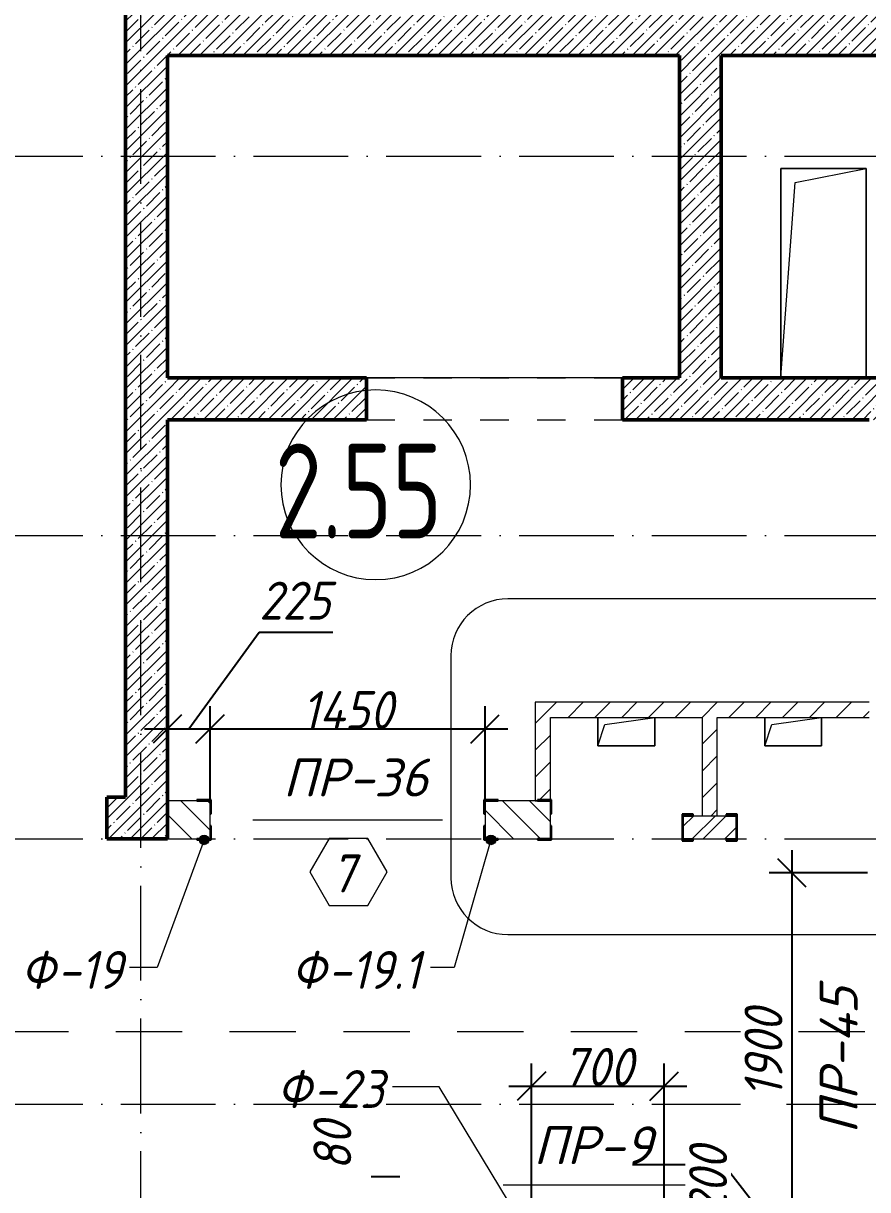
# Model space of a CAD drawing. Header units: millimetres. Extents: x -6064 to 178764, y -5836 to 29924.
# Drawn here: x 94040 to 98493, y 11550 to 17700 of the extents above; entities that cross this region are included whole.
import ezdxf

# ---------------------------------------------------------------- set-up
doc = ezdxf.new("R2010")
doc.units = ezdxf.units.MM
for name, pattern in [('01 Штриховая _4 мм_', [600, 350, -250]), ('50_200_ШТРИХ_1Т_ш5_п1_п1_', [700, 500, -100, 0, -100]), ('Штрих короткий', [300, 150, -150])]:
    doc.linetypes.add(name, pattern=pattern)
doc.layers.add('A-ANNO-DIMS', color=7, linetype='Continuous')
for name, color, linetype, lineweight in [('A-ANNO-SYMB', 7, 'Continuous', 9), ('A-AREA-IDEN', 7, 'Continuous', 9), ('A-DOOR-1', 7, 'Continuous', 5), ('A-DOOR-2', 7, 'Штрих короткий', 5), ('A-DOOR-IDEN', 7, 'Continuous', 9), ('A-FLOR', 7, 'Continuous', 9), ('A-GENM', 7, 'Continuous', 9), ('A-GENM-1', 7, 'Continuous', 25), ('A-GENM-IDEN', 7, 'Continuous', 9), ('A-WALL-3', 7, 'Continuous', 50), ('A-WALL-PATT-1', 7, 'Continuous', 5), ('G-ANNO-SYMB-1', 7, '01 Штриховая _4 мм_', 9), ('Оси-1', 7, '50_200_ШТРИХ_1Т_ш5_п1_п1_', 9)]:
    doc.layers.add(name, color=color, linetype=linetype, lineweight=lineweight)
for name, color, linetype, lineweight, true_color in [('A-WALL-9', 7, 'Continuous', 13, 0x800000), ('A-WALL-FNSH-2', 7, 'Continuous', 13, 0xce0000), ('A-WALL-FNSH-3', 7, 'Continuous', 13, 0x008000), ('A-WALL-PATT-2', 7, 'Continuous', 5, 0xce0000), ('A-WALL-PATT-3', 7, 'Continuous', 5, 0x008000), ('A-WALL-PATT-5', 7, 'Continuous', 5, 0x800000)]:
    doc.layers.add(name, color=color, linetype=linetype, lineweight=lineweight, true_color=true_color)
doc.styles.add('ISOCPEUR_I_2', font='isocpeui.ttf', dxfattribs={"width": 0.9, "height": 200})
doc.styles.add('ISOCPEUR_I_4', font='isocpeui.ttf', dxfattribs={"height": 200})
doc.styles.add('СПДС', font='ГОСТ тип А.ttf', dxfattribs={"width": 0.9})
doc.dimstyles.new('ISO-2_0_0_9К_СРЕДНИЙ', dxfattribs={"dimscale": 304.8, "dimtxt": 199.196235, "dimasz": 0.492126, "dimexe": 0.393701, "dimexo": 0, "dimgap": 0, "dimtad": 1, "dimdec": 0, "dimzin": 0, "dimdsep": 46, "dimtxsty": 'ISOCPEUR_I_2', "dimblk1": 'OBLIQUE', "dimblk2": 'OBLIQUE', "dimsah": 1, "dimcen": 0.09, "dimdle": 0.393701, "dimazin": 0, "dimtfac": 1, "dimtdec": 4, "dimtix": 1, "dimtmove": 1, "dimatfit": 3, "dimfxl": 1, "dimtvp": 1, "dimtolj": 1, "dimtzin": 0, "dimarcsym": 2})
doc.dimstyles.new('ISO-2_0_0_9К_СРЕДНИЙ_2', dxfattribs={"dimscale": 304.8, "dimtxt": 199.196235, "dimasz": 0.492126, "dimexe": 0.393701, "dimexo": 0, "dimgap": 0, "dimtad": 1, "dimdec": 0, "dimzin": 0, "dimdsep": 46, "dimtxsty": 'ISOCPEUR_I_2', "dimblk1": 'OBLIQUE', "dimblk2": 'OBLIQUE', "dimsah": 1, "dimcen": 0.09, "dimdle": 0.393701, "dimazin": 0, "dimtfac": 1, "dimtdec": 4, "dimtix": 1, "dimtmove": 0, "dimatfit": 3, "dimfxl": 1, "dimtvp": 1, "dimtolj": 1, "dimtzin": 0, "dimarcsym": 2})
doc.dimstyles.new('ISO-2_0_0_9К_СРЕДНИЙ_ФОН_1', dxfattribs={"dimscale": 304.8, "dimtxt": 199.196235, "dimasz": 0.492126, "dimexe": 0.393701, "dimexo": 0, "dimgap": 0.164042, "dimtad": 1, "dimdec": 0, "dimdsep": 46, "dimtxsty": 'ISOCPEUR_I_2', "dimblk1": 'OBLIQUE', "dimblk2": 'OBLIQUE', "dimsah": 1, "dimcen": 0.09, "dimdle": 0.393701, "dimazin": 0, "dimtfac": 1, "dimtdec": 4, "dimtix": 1, "dimtmove": 0, "dimatfit": 3, "dimfxl": 1, "dimtvp": 1, "dimtfill": 1, "dimtolj": 1, "dimtzin": 0, "dimarcsym": 2})
doc.dimstyles.new('ISO-2_0_0_9К_СРЕДНИЙ_ФОН_2', dxfattribs={"dimscale": 304.8, "dimtxt": 199.196235, "dimasz": 0.492126, "dimexe": 0.393701, "dimexo": 0, "dimgap": 0.164042, "dimtad": 1, "dimdec": 0, "dimdsep": 46, "dimtxsty": 'ISOCPEUR_I_2', "dimblk1": 'OBLIQUE', "dimblk2": 'OBLIQUE', "dimsah": 1, "dimcen": 0.09, "dimdle": 0.393701, "dimazin": 0, "dimtfac": 1, "dimtdec": 4, "dimtix": 1, "dimtmove": 1, "dimatfit": 3, "dimfxl": 1, "dimtvp": 1, "dimtfill": 1, "dimtolj": 1, "dimtzin": 0, "dimarcsym": 2})
pattern_1 = [(45, (0, 0), (-57.024626, 57.024626), []), (45, (57.025, 0), (-57.024626, 57.024626), [100.806, -20.161, 3.353, -16.808])]
pattern_2 = [(45, (0, 0), (-70.71068, 70.71068), [])]

# ---------------------------------------------------------------- blocks, each defined once
blk = doc.blocks.new('Проем_Дверь_Прямоугольный_БезПР - 1350х2100h-29246185-АР1_1_Кладочный план 2 этажа')
at = {"layer": 'A-DOOR-2'}
for p, q in [((675, 110), (-675, 110)), ((675, -110), (-675, -110))]:
    blk.add_line(p, q, dxfattribs=at)
blk = doc.blocks.new('AR_Отверстие прямоугольное _в плите_ - AR_Отверстие прямоугольное _в плите_-24526623-АР1_1_Кладочный план 2 этажа')
at = {"layer": 'A-GENM'}
for p, q in [((225, 550), (-225, 550)), ((-225, 550), (-225, -550)), ((-150, 475), (225, 550)), ((225, -550), (225, 550)), ((-225, -550), (-150, 475)), ((-225, -550), (225, -550))]:
    blk.add_line(p, q, dxfattribs=at)
blk = doc.blocks.new('AR_Отверстие прямоугольное _в плите_ - AR_Отверстие прямоугольное _в плите_-24489712-АР1_1_Кладочный план 2 этажа')
at = {"layer": 'A-GENM'}
for p, q in [((-150, 75), (-150, -75)), ((-112.5, 37.5), (150, 75)), ((150, -75), (150, 75)), ((-150, -75), (-112.5, 37.5)), ((-150, -75), (150, -75))]:
    blk.add_line(p, q, dxfattribs=at)
blk = doc.blocks.new('Фахверк_СКБ_Уголок - Ф-19_200х3980 h-28533769-АР1_1_Кладочный план 2 этажа')
at = {"layer": 'A-GENM-1'}
for p, q in [((200, 156), (125, 156)), ((125, 156), (125, 81)), ((131, 81), (131, 150)), ((131, 150), (200, 150)), ((200, 150), (200, 156)), ((125, 81), (131, 81)), ((131, 19), (125, 19)), ((125, 19), (125, -56)), ((131, -50), (131, 19)), ((125, -56), (200, -56)), ((200, -50), (131, -50)), ((200, -56), (200, -50))]:
    blk.add_line(p, q, dxfattribs=at)
blk = doc.blocks.new('Фахверк_СКБ_Уголок - Ф-19_1_200х3980 h все крепления развернуты-28533837-АР1_1_Кладочный план 2 этажа')
at = {"layer": 'A-GENM-1'}
for p, q in [((200, 156), (125, 156)), ((125, 156), (125, 81)), ((131, 81), (131, 150)), ((131, 150), (200, 150)), ((200, 150), (200, 156)), ((125, 81), (131, 81)), ((131, 19), (125, 19)), ((125, 19), (125, -56)), ((131, -50), (131, 19)), ((125, -56), (200, -56)), ((200, -50), (131, -50)), ((200, -56), (200, -50))]:
    blk.add_line(p, q, dxfattribs=at)
blk = doc.blocks.new('Фахверк_СКБ_Швеллер - Ф-25_1_140_3980_все крепления развернуты-28622579-АР1_1_Кладочный план 2 этажа')
at = {"layer": 'A-GENM-1'}
for p, q in [((183, 70), (125, 70)), ((125, 70), (125, -70)), ((129.9, 61.9), (183, 61.9)), ((129.9, -61.9), (129.9, 61.9)), ((183, 61.9), (183, 70)), ((125, -70), (183, -70)), ((183, -61.9), (129.9, -61.9)), ((183, -70), (183, -61.9))]:
    blk.add_line(p, q, dxfattribs=at)
blk = doc.blocks.new('_Oblique')
at = {"color": 0, "linetype": 'ByBlock', "lineweight": -2}
blk.add_line((-0.5, -0.5), (0.5, 0.5), dxfattribs=at)
blk = doc.blocks.new('DIMBLOCK388-АР1_1_Кладочный план 2 этажа')
at = {"layer": 'A-ANNO-DIMS', "color": 0, "lineweight": -2, "transparency": 16777216}
for p, q in [((94912.5, 13979.1), (95284.2, 14489.1)), ((95284.2, 14489.1), (95671.8, 14489.1)), ((94800, 13600), (94800, 14099.1)), ((95025, 13598.6), (95025, 14099.1)), ((94680, 13979.1), (95145, 13979.1))]:
    blk.add_line(p, q, dxfattribs=at)
at = {"layer": 'Defpoints', "color": 0, "transparency": 16777216}
for p in [(95025, 13979.1), (94800, 13600), (95025, 13598.6)]:
    blk.add_point(p, dxfattribs=at)
at = {"layer": 'A-ANNO-DIMS', "color": 0, "lineweight": -2, "transparency": 16777216, "xscale": 150, "yscale": 150, "zscale": 150, "rotation": 180}
blk.add_blockref('_Oblique', (94800, 13979.1), dxfattribs=at)
at = {"layer": 'A-ANNO-DIMS', "color": 0, "lineweight": -2, "transparency": 16777216, "xscale": 150, "yscale": 150, "zscale": 150}
blk.add_blockref('_Oblique', (95025, 13979.1), dxfattribs=at)
at = {"layer": 'A-ANNO-DIMS', "color": 0, "transparency": 16777216, "insert": (95284.2, 14755.8), "char_height": 200, "width": 455.087, "attachment_point": 1, "line_spacing_factor": 1.149209, "style": 'ISOCPEUR_I_2'}
blk.add_mtext('\\A1;225', dxfattribs=at)
blk = doc.blocks.new('DIMBLOCK389-АР1_1_Кладочный план 2 этажа')
at = {"layer": 'A-ANNO-DIMS', "color": 0, "lineweight": -2, "transparency": 16777216}
for p, q in [((95025, 13598.6), (95025, 14099.1)), ((96475, 13598.6), (96475, 14099.1)), ((94905, 13979.1), (96595, 13979.1))]:
    blk.add_line(p, q, dxfattribs=at)
at = {"layer": 'Defpoints', "color": 0, "transparency": 16777216}
for p in [(96475, 13979.1), (95025, 13598.6), (96475, 13598.6)]:
    blk.add_point(p, dxfattribs=at)
at = {"layer": 'A-ANNO-DIMS', "color": 0, "lineweight": -2, "transparency": 16777216, "xscale": 150, "yscale": 150, "zscale": 150, "rotation": 180}
blk.add_blockref('_Oblique', (95025, 13979.1), dxfattribs=at)
at = {"layer": 'A-ANNO-DIMS', "color": 0, "lineweight": -2, "transparency": 16777216, "xscale": 150, "yscale": 150, "zscale": 150}
blk.add_blockref('_Oblique', (96475, 13979.1), dxfattribs=at)
at = {"layer": 'A-ANNO-DIMS', "color": 0, "transparency": 16777216, "insert": (95750, 14079.1), "char_height": 200, "width": 579.201, "attachment_point": 5, "style": 'ISOCPEUR_I_2'}
blk.add_mtext('\\A1;1450', dxfattribs=at)
blk = doc.blocks.new('AAR_СКБ_Марка_Двери_Перемычка и проем - Марка перемычки и проема-25306769-АР1_1_Кладочный план 2 этажа')
at = {"layer": 'A-DOOR-IDEN'}
for p, q in [((-5, 0), (5, 0)), ((-0.968, -0.984), (-1.986, -2.747)), ((1.067, -0.984), (-0.968, -0.984)), ((2.085, -2.747), (1.067, -0.984)), ((-1.986, -2.747), (-0.968, -4.509)), ((1.067, -4.509), (2.085, -2.747)), ((-0.968, -4.509), (1.067, -4.509))]:
    blk.add_line(p, q, dxfattribs=at)
blk = doc.blocks.new('DIMBLOCK505-АР1_1_Кладочный план 2 этажа')
at = {"layer": 'A-ANNO-DIMS', "color": 0, "lineweight": -2, "transparency": 16777216}
for p, q in [((95875.2, 11620), (96025.2, 11620)), ((96025.2, 11320), (96025.2, 11470)), ((96532.2, 11320), (95905.2, 11320)), ((96025.2, 11240), (96025.2, 11320)), ((96531.3, 11240), (95905.2, 11240)), ((96025.2, 11240), (96025.2, 11090))]:
    blk.add_line(p, q, dxfattribs=at)
at = {"layer": 'Defpoints', "color": 0, "transparency": 16777216}
for p in [(96025.2, 11320), (96532.2, 11320), (96531.3, 11240)]:
    blk.add_point(p, dxfattribs=at)
at = {"layer": 'A-ANNO-DIMS', "color": 0, "lineweight": -2, "transparency": 16777216, "xscale": 150, "yscale": 150, "zscale": 150}
for p, rotation in [((96025.2, 11320), 270), ((96025.2, 11240), 90)]:
    blk.add_blockref('_Oblique', p, dxfattribs=dict(at, rotation=rotation))
at = {"layer": 'A-ANNO-DIMS', "color": 0, "transparency": 16777216, "insert": (95570, 11651.6), "char_height": 200, "width": 303.391, "attachment_point": 1, "rotation": 90, "line_spacing_factor": 1.149209, "style": 'ISOCPEUR_I_2', "bg_fill": 3, "box_fill_scale": 1.1, "bg_fill_color": 256, "bg_fill_true_color": 13158600, "bg_fill_transparency": 0}
blk.add_mtext('\\A1;80', dxfattribs=at)
blk = doc.blocks.new('DIMBLOCK506-АР1_1_Кладочный план 2 этажа')
at = {"layer": 'A-ANNO-DIMS', "color": 0, "lineweight": -2, "transparency": 16777216}
for p, q in [((96720, 11380), (96720, 12215.8)), ((97420, 11320), (97420, 12215.8)), ((96600, 12095.8), (97540, 12095.8))]:
    blk.add_line(p, q, dxfattribs=at)
at = {"layer": 'Defpoints', "color": 0, "transparency": 16777216}
for p in [(97420, 12095.8), (96720, 11380), (97420, 11320)]:
    blk.add_point(p, dxfattribs=at)
at = {"layer": 'A-ANNO-DIMS', "color": 0, "lineweight": -2, "transparency": 16777216, "xscale": 150, "yscale": 150, "zscale": 150, "rotation": 180}
blk.add_blockref('_Oblique', (96720, 12095.8), dxfattribs=at)
at = {"layer": 'A-ANNO-DIMS', "color": 0, "lineweight": -2, "transparency": 16777216, "xscale": 150, "yscale": 150, "zscale": 150}
blk.add_blockref('_Oblique', (97420, 12095.8), dxfattribs=at)
at = {"layer": 'A-ANNO-DIMS', "color": 0, "transparency": 16777216, "insert": (97070, 12197.1), "char_height": 200, "width": 455.087, "attachment_point": 5, "style": 'ISOCPEUR_I_2'}
blk.add_mtext('\\A1;700', dxfattribs=at)
blk = doc.blocks.new('DIMBLOCK558-АР1_1_Кладочный план 2 этажа')
at = {"layer": 'A-ANNO-DIMS', "color": 0, "lineweight": -2, "transparency": 16777216}
for p, q in [((98093.4, 13340), (98093.4, 11200)), ((98492, 13220), (97973.4, 13220)), ((98199.4, 11320), (97973.4, 11320))]:
    blk.add_line(p, q, dxfattribs=at)
at = {"layer": 'Defpoints', "color": 0, "transparency": 16777216}
for p in [(98492, 13220), (98093.4, 11320), (98199.4, 11320)]:
    blk.add_point(p, dxfattribs=at)
at = {"layer": 'A-ANNO-DIMS', "color": 0, "lineweight": -2, "transparency": 16777216, "xscale": 150, "yscale": 150, "zscale": 150}
for p, rotation in [((98093.4, 13220), 90), ((98093.4, 11320), 270)]:
    blk.add_blockref('_Oblique', p, dxfattribs=dict(at, rotation=rotation))
at = {"layer": 'A-ANNO-DIMS', "color": 0, "transparency": 16777216, "insert": (97943.4, 12270), "char_height": 200, "width": 560.814, "attachment_point": 5, "rotation": 90, "style": 'ISOCPEUR_I_2', "bg_fill": 3, "box_fill_scale": 1.1, "bg_fill_color": 256, "bg_fill_true_color": 13158600, "bg_fill_transparency": 0}
blk.add_mtext('\\A1;1900', dxfattribs=at)
blk = doc.blocks.new('DIMBLOCK559-АР1_1_Кладочный план 2 этажа')
at = {"layer": 'A-ANNO-DIMS', "color": 0, "lineweight": -2, "transparency": 16777216}
for p, q in [((97734.7, 11681.3), (97252.4, 11681.3)), ((98093.4, 11220), (97734.7, 11681.3)), ((98093.4, 11440), (98093.4, 11000)), ((98199.4, 11320), (97973.4, 11320)), ((98199.4, 11120), (97973.4, 11120))]:
    blk.add_line(p, q, dxfattribs=at)
at = {"layer": 'Defpoints', "color": 0, "transparency": 16777216}
for p in [(98199.4, 11320), (98093.4, 11120), (98199.4, 11120)]:
    blk.add_point(p, dxfattribs=at)
at = {"layer": 'A-ANNO-DIMS', "color": 0, "lineweight": -2, "transparency": 16777216, "xscale": 150, "yscale": 150, "zscale": 150}
for p, rotation in [((98093.4, 11320), 90), ((98093.4, 11120), 270)]:
    blk.add_blockref('_Oblique', p, dxfattribs=dict(at, rotation=rotation))
at = {"layer": 'A-ANNO-DIMS', "color": 0, "transparency": 16777216, "insert": (97551.4, 11409.5), "char_height": 200, "width": 455.087, "attachment_point": 1, "rotation": 90, "line_spacing_factor": 1.149209, "style": 'ISOCPEUR_I_2', "bg_fill": 3, "box_fill_scale": 1.1, "bg_fill_color": 256, "bg_fill_true_color": 13158600, "bg_fill_transparency": 0}
blk.add_mtext('\\A1;200', dxfattribs=at)
blk = doc.blocks.new('Марка_Помещения - Номер-25198446-Объем проектирования 2 этажа')
at = {"layer": 'A-AREA-IDEN'}
for start, end in [(360, 180), (180, 360)]:
    blk.add_arc((0, 0), 2.5, start, end, dxfattribs=at)

msp = doc.modelspace()

# ---------------------------------------------------------------- hatches: boundary and pattern name
at = {"layer": 'A-GENM-IDEN'}
h = msp.add_hatch(color=256, dxfattribs=at)
edge = h.paths.add_edge_path(flags=0)
edge.add_arc((94993.5, 13394), 25, 0, 360)
h = msp.add_hatch(color=256, dxfattribs=at)
edge = h.paths.add_edge_path(flags=0)
edge.add_arc((96506.5, 13394), 25, 0, 360)
at = {"layer": 'A-WALL-PATT-1'}
h = msp.add_hatch(dxfattribs=at)
h.set_pattern_fill('FP_7', color=256, style=0, pattern_type=2)
h.set_pattern_definition(pattern_1)
h.paths.add_polyline_path([(100800, 17530), (100800, 17750), (94580, 17750), (94580, 17530), (100720, 17530)], flags=0)
h = msp.add_hatch(dxfattribs=at)
h.set_pattern_fill('FP_7', color=256, style=0, pattern_type=2)
h.set_pattern_definition(pattern_1)
h.paths.add_polyline_path([(94580, 13620), (94800, 13620), (94800, 17530), (94580, 17530), (94580, 17238.8)], flags=0)
h = msp.add_hatch(dxfattribs=at)
h.set_pattern_fill('FP_7', color=256, style=0, pattern_type=2)
h.set_pattern_definition(pattern_1)
h.paths.add_polyline_path([(97500, 15830), (97720, 15830), (97720, 17530), (97500, 17530), (97500, 17238.8)], flags=0)
h = msp.add_hatch(dxfattribs=at)
h.set_pattern_fill('FP_7', color=256, style=0, pattern_type=2)
h.set_pattern_definition(pattern_1)
h.paths.add_polyline_path([(98720, 15610), (98720, 15830), (97200, 15830), (97200, 15610), (98500, 15610)], flags=0)
h.paths.add_polyline_path([(95850, 15610), (95850, 15830), (94800, 15830), (94800, 15610)], flags=0)
h = msp.add_hatch(dxfattribs=at)
h.set_pattern_fill('FP_7', color=256, style=0, pattern_type=2)
h.set_pattern_definition(pattern_1)
h.paths.add_polyline_path([(94480, 13400), (94800, 13400), (94800, 13620), (94480, 13620)], flags=0)
at = {"layer": 'A-WALL-PATT-2'}
h = msp.add_hatch(dxfattribs=at)
h.set_pattern_fill('FP_22', color=256, style=0, pattern_type=2)
h.set_pattern_definition([(135, (0, 0), (-70.71068, -70.71068), [])])
h.paths.add_polyline_path([(96751, 13400), (96820, 13400), (96820, 13600), (96475, 13600), (96475, 13400), (96544, 13400)], flags=0)
h.paths.add_polyline_path([(94800, 13400), (95025, 13400), (95025, 13600), (94800, 13600), (94800, 13469)], flags=0)
at = {"layer": 'A-WALL-PATT-3'}
h = msp.add_hatch(dxfattribs=at)
h.set_pattern_fill('FP_24', color=256, style=0, pattern_type=2)
h.set_pattern_definition(pattern_2)
h.paths.add_polyline_path([(96740, 13600), (96751, 13600), (96751, 13606), (96820, 13606), (96820, 14120), (96740, 14120), (96740, 13606)], flags=0)
h = msp.add_hatch(dxfattribs=at)
h.set_pattern_fill('FP_24', color=256, style=0, pattern_type=2)
h.set_pattern_definition(pattern_2)
h.paths.add_polyline_path([(96820, 14040), (98500, 14040), (98500, 14120), (96820, 14120)], flags=0)
h = msp.add_hatch(dxfattribs=at)
h.set_pattern_fill('FP_24', color=256, style=0, pattern_type=2)
h.set_pattern_definition(pattern_2)
h.paths.add_polyline_path([(97620, 13520), (97700, 13520), (97700, 14040), (97620, 14040), (97620, 14027.3)], flags=0)
at = {"layer": 'A-WALL-PATT-5'}
h = msp.add_hatch(dxfattribs=at)
h.set_pattern_fill('FP_64', color=256, style=0, pattern_type=2)
h.set_pattern_definition([(45, (0, 0), (-85.53659, 85.53659), []), (45, (57.02, 0), (-85.53659, 85.53659), [])])
h.paths.add_polyline_path([(97798.9, 13400), (97800, 13400), (97798.9, 13520), (97520, 13520), (97521.1, 13400), (97593.7, 13400)], flags=0)

# ---------------------------------------------------------------- linework, layer by layer
at = {"layer": 'A-ANNO-SYMB'}
for p, q in [((99731.7, 14665.4), (96595.5, 14665.4)), ((96295.5, 14365.4), (96295.5, 13195)), ((96595.5, 12895), (99731.7, 12895))]:
    msp.add_line(p, q, dxfattribs=at)
for centre, start, end in [((96595.5, 14365.4), 90, 180), ((96595.5, 13195), 180, 270)]:
    msp.add_arc(centre, 300, start, end, dxfattribs=at)
at = {"layer": 'A-FLOR'}
for p, q in [((98035, 16935), (98485, 16935)), ((98035, 15835), (98035, 16935)), ((98485, 16935), (98485, 15835)), ((97200, 15830), (95850, 15830)), ((98485, 15835), (98035, 15835)), ((97070, 13890), (97070, 14040)), ((97370, 14040), (97370, 13890)), ((97950, 13890), (97950, 14040)), ((98250, 14040), (98250, 13890)), ((97370, 13890), (97070, 13890)), ((98250, 13890), (97950, 13890))]:
    msp.add_line(p, q, dxfattribs=at)
at = {"layer": 'A-GENM-IDEN'}
for p, q in [((94993.5, 13394), (94746.5, 12721)), ((96506.5, 13394), (96312.9, 12721)), ((94746.5, 12721), (94599.6, 12721)), ((96312.9, 12721), (96187.6, 12721)), ((96233, 12093), (95986.3, 12093))]:
    msp.add_line(p, q, dxfattribs=at)
for centre in [(94993.5, 13394), (96506.5, 13394)]:
    msp.add_circle(centre, 25, dxfattribs=at)
at = {"layer": 'A-WALL-3'}
for p, q in [((94580, 17750), (94580, 13620)), ((94800, 15830), (94800, 17530)), ((94800, 17530), (97500, 17530)), ((97500, 17530), (97500, 15830)), ((97720, 17530), (100720, 17530)), ((97720, 15830), (97720, 17530)), ((95850, 15830), (94800, 15830)), ((95850, 15610), (95850, 15830)), ((97500, 15830), (97200, 15830)), ((97200, 15830), (97200, 15610)), ((98720, 15830), (97720, 15830)), ((94800, 13400), (94800, 15610)), ((94800, 15610), (95850, 15610)), ((97200, 15610), (98500, 15610)), ((94580, 13620), (94480, 13620)), ((94480, 13620), (94480, 13400)), ((94480, 13400), (94800, 13400))]:
    msp.add_line(p, q, dxfattribs=at)
at = {"layer": 'A-WALL-9'}
for p, q in [((97800, 13520), (97520, 13520)), ((97520, 13400), (97800, 13400))]:
    msp.add_line(p, q, dxfattribs=at)
at = {"layer": 'A-WALL-FNSH-2'}
for p, q in [((94956, 13600), (94800, 13600)), ((96751, 13600), (96544, 13600)), ((95025, 13469), (95025, 13531)), ((96475, 13531), (96475, 13469)), ((96820, 13469), (96820, 13531)), ((94800, 13400), (94956, 13400)), ((94800, 13400), (94800, 13400)), ((96544, 13400), (96751, 13400))]:
    msp.add_line(p, q, dxfattribs=at)
at = {"layer": 'A-WALL-FNSH-3'}
for p, q in [((96740, 14120), (96740, 13600)), ((98500, 14120), (96740, 14120)), ((96820, 13606), (96820, 14040)), ((96820, 14040), (97620, 14040)), ((97620, 14040), (97620, 13520)), ((97700, 14040), (98500, 14040)), ((97700, 13520), (97700, 14040)), ((96740, 13600), (96751, 13600))]:
    msp.add_line(p, q, dxfattribs=at)
at = {"layer": 'G-ANNO-SYMB-1'}
msp.add_line((42928.2, 12383.3), (126776.9, 12383.3), dxfattribs=at)
at = {"layer": 'Оси-1'}
for p, q in [((94660, -4150), (94660, 28636.9)), ((-4160, 17000), (125951.6, 17000)), ((-4160, 15000), (125951.6, 15000)), ((-4160, 13400), (125951.6, 13400)), ((-4160, 12000), (125951.6, 12000))]:
    msp.add_line(p, q, dxfattribs=at)

# ---------------------------------------------------------------- block references
at = {"layer": 'A-AREA-IDEN', "xscale": 199.9999999999999, "yscale": 199.9999999999999, "zscale": 199.9999999999999}
msp.add_blockref('Марка_Помещения - Номер-25198446-Объем проектирования 2 этажа', (95898.5, 15266.7), dxfattribs=at)
at = {"layer": 'A-DOOR-1', "rotation": 180}
msp.add_blockref('Проем_Дверь_Прямоугольный_БезПР - 1350х2100h-29246185-АР1_1_Кладочный план 2 этажа', (96525, 15720), dxfattribs=at)
at = {"layer": 'A-DOOR-IDEN', "xscale": 99.99999999999993, "yscale": 99.99999999999993, "zscale": 99.99999999999993}
for p in [(95750, 13500), (97070, 11574.9)]:
    msp.add_blockref('AAR_СКБ_Марка_Двери_Перемычка и проем - Марка перемычки и проема-25306769-АР1_1_Кладочный план 2 этажа', p, dxfattribs=at)
at = {"layer": 'A-GENM'}
for name, p in [('AR_Отверстие прямоугольное _в плите_ - AR_Отверстие прямоугольное _в плите_-24526623-АР1_1_Кладочный план 2 этажа', (98260, 16385)), ('AR_Отверстие прямоугольное _в плите_ - AR_Отверстие прямоугольное _в плите_-24489712-АР1_1_Кладочный план 2 этажа', (97220, 13965)), ('AR_Отверстие прямоугольное _в плите_ - AR_Отверстие прямоугольное _в плите_-24489712-АР1_1_Кладочный план 2 этажа', (98100, 13965))]:
    msp.add_blockref(name, p, dxfattribs=at)
at = {"layer": 'A-GENM-1', "rotation": 180}
for name, p in [('Фахверк_СКБ_Уголок - Ф-19_200х3980 h-28533769-АР1_1_Кладочный план 2 этажа', (95156, 13550)), ('Фахверк_СКБ_Уголок - Ф-19_1_200х3980 h все крепления развернуты-28533837-АР1_1_Кладочный план 2 этажа', (96951, 13550)), ('Фахверк_СКБ_Швеллер - Ф-25_1_140_3980_все крепления развернуты-28622579-АР1_1_Кладочный план 2 этажа', (97929.9, 13460))]:
    msp.add_blockref(name, p, dxfattribs=at)
at = {"layer": 'A-GENM-1'}
for name, p in [('Фахверк_СКБ_Уголок - Ф-19_1_200х3980 h все крепления развернуты-28533837-АР1_1_Кладочный план 2 этажа', (96344, 13450)), ('Фахверк_СКБ_Швеллер - Ф-25_1_140_3980_все крепления развернуты-28622579-АР1_1_Кладочный план 2 этажа', (97390.1, 13460))]:
    msp.add_blockref(name, p, dxfattribs=at)

# ---------------------------------------------------------------- texts
at = {"layer": 'A-AREA-IDEN', "insert": (95367, 15483.9), "char_height": 500, "width": 1327.594, "attachment_point": 1, "style": 'СПДС'}
msp.add_mtext('2.55', dxfattribs=at)
at = {"layer": 'A-DOOR-IDEN', "insert": (95663.8, 13317.4), "char_height": 200, "width": 158.734, "attachment_point": 1, "style": 'ISOCPEUR_I_2'}
msp.add_mtext('\\fISOCPEUR|b0|i1|c204|p34|;\\W.9;7', dxfattribs=at)
at = {"layer": 'A-GENM-IDEN', "char_height": 200, "attachment_point": 1}
for s, insert, width, style in [('ПР', (95409.2, 13823.2), 416.877, 'ISOCPEUR_I_4'), ('-36', (95753.2, 13823.2), 529.114, 'ISOCPEUR_I_4'), ('\\fISOCPEUR|b0|i1|c204|p34|;\\W.9;Ф', (94028.3, 12808.6), 230.886, 'ISOCPEUR_I_2'), ('-19', (94218.8, 12808.6), 432.911, 'ISOCPEUR_I_2'), ('\\fISOCPEUR|b0|i1|c204|p34|;\\W.9;Ф', (95455.5, 12808.6), 230.886, 'ISOCPEUR_I_2'), ('-19.1', (95646, 12808.6), 620.506, 'ISOCPEUR_I_2'), ('ПР', (96730.2, 11884.2), 416.877, 'ISOCPEUR_I_4'), ('-9', (97074.2, 11884.2), 352.742, 'ISOCPEUR_I_4')]:
    msp.add_mtext(s, dxfattribs=dict(at, insert=insert, width=width, style=style))
at = {"layer": 'A-GENM-IDEN', "char_height": 200, "attachment_point": 1, "rotation": 90, "style": 'ISOCPEUR_I_4'}
for s, insert, width in [('-45', (98240.2, 12188.2), 561.181), ('ПР', (98240.2, 11844.2), 416.877)]:
    msp.add_mtext(s, dxfattribs=dict(at, insert=insert, width=width))

# ---------------------------------------------------------------- dimensions: what is measured, and where the dimension line sits
at = {"layer": 'A-ANNO-DIMS'}
dim = msp.add_linear_dim(base=(95025, 13979.1), p1=(94800, 13600), p2=(95025, 13598.6), dimstyle='ISO-2_0_0_9К_СРЕДНИЙ', override={"dimpost": '<>', "dimfxl": 225.004538}, dxfattribs=at)
dim.commit()
dim.dimension.update_dxf_attribs({"geometry": 'DIMBLOCK388-АР1_1_Кладочный план 2 этажа', "text_midpoint": (95284.2, 14489.1), "dimtype": 160})
for base, p1, p2, override, picture, middle in [((96475, 13979.1), (95025, 13598.6), (96475, 13598.6), {"dimpost": '<>', "dimfxl": 1450}, 'DIMBLOCK389-АР1_1_Кладочный план 2 этажа', (95750, 14079.1)), ((97420, 12095.8), (96720, 11380), (97420, 11320), {"dimpost": '<>', "dimfxl": 702.566738}, 'DIMBLOCK506-АР1_1_Кладочный план 2 этажа', (97070, 12197.1))]:
    dim = msp.add_linear_dim(base=base, p1=p1, p2=p2, dimstyle='ISO-2_0_0_9К_СРЕДНИЙ_2', override=override, dxfattribs=at)
    dim.commit()
    dim.dimension.update_dxf_attribs({"geometry": picture, "text_midpoint": middle})

# ---------------------------------------------------------------- next in the draw order: dimensions: what is measured, and where the dimension line sits
dim = msp.add_linear_dim(base=(98093.4, 11320), p1=(98492, 13220), p2=(98199.4, 11320), angle=90, dimstyle='ISO-2_0_0_9К_СРЕДНИЙ_ФОН_1', override={"dimpost": '<>', "dimfxl": 1922.394309}, dxfattribs=at)
dim.commit()
dim.dimension.update_dxf_attribs({"geometry": 'DIMBLOCK558-АР1_1_Кладочный план 2 этажа', "text_midpoint": (97943.4, 12270)})
dim = msp.add_linear_dim(base=(96025.2, 11320), p1=(96531.3, 11240), p2=(96532.2, 11320), angle=90, dimstyle='ISO-2_0_0_9К_СРЕДНИЙ_ФОН_2', override={"dimpost": '<>', "dimfxl": 80.004837}, dxfattribs=at)
dim.commit()
dim.dimension.update_dxf_attribs({"geometry": 'DIMBLOCK505-АР1_1_Кладочный план 2 этажа', "text_midpoint": (95847.3, 11579.3), "dimtype": 160, "text_rotation": 90})

# ---------------------------------------------------------------- next in the draw order: linework, layer by layer
at = {"layer": 'A-GENM-IDEN'}
msp.add_line((96700, 11320), (96233, 12093), dxfattribs=at)

# ---------------------------------------------------------------- next in the draw order: texts
at = {"layer": 'A-GENM-IDEN', "char_height": 200, "attachment_point": 1, "style": 'ISOCPEUR_I_2'}
for s, insert, width in [('\\fISOCPEUR|b0|i1|c204|p34|;\\W.9;Ф', (95378.9, 12180.7), 230.886), ('-23', (95569.4, 12180.7), 476.202)]:
    msp.add_mtext(s, dxfattribs=dict(at, insert=insert, width=width))

# ---------------------------------------------------------------- next in the draw order: dimensions: what is measured, and where the dimension line sits
at = {"layer": 'A-ANNO-DIMS'}
dim = msp.add_linear_dim(base=(98093.4, 11120), p1=(98199.4, 11320), p2=(98199.4, 11120), angle=90, dimstyle='ISO-2_0_0_9К_СРЕДНИЙ_ФОН_2', override={"dimpost": '<>', "dimfxl": 200}, dxfattribs=at)
dim.commit()
dim.dimension.update_dxf_attribs({"geometry": 'DIMBLOCK559-АР1_1_Кладочный план 2 этажа', "text_midpoint": (97684.7, 11681.3), "dimtype": 160, "text_rotation": 90})

doc.saveas('drawing.dxf')
